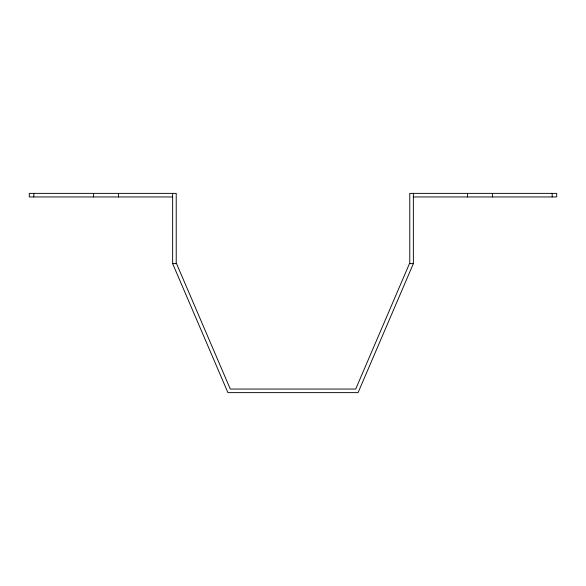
<?xml version="1.0" encoding="UTF-8"?>
<svg xmlns="http://www.w3.org/2000/svg" width="586" height="586" viewBox="0 0 586 586"><rect width="100%" height="100%" fill="white"/><g stroke="black" fill="none" stroke-linecap="round" stroke-linejoin="round"><path stroke-width="0.88" d="M413.364 193.373L413.364 263.627L358.075 392.627L227.925 392.627L172.636 263.627L172.636 193.373M172.636 196.955L29.3 196.955L29.3 193.373L176.225 193.373L176.225 263.627M413.364 196.955L556.7 196.955L556.7 193.373L409.775 193.373L409.775 263.627M172.636 263.627L176.54 263.627L230.291 389.045L355.709 389.045L409.46 263.627L413.364 263.627M552.188 193.373L552.188 196.955M492.408 193.373L492.408 196.955M467.452 193.373L467.452 196.955M118.548 193.373L118.548 196.955M93.592 193.373L93.592 196.955M33.812 193.373L33.812 196.955"/></g></svg>
